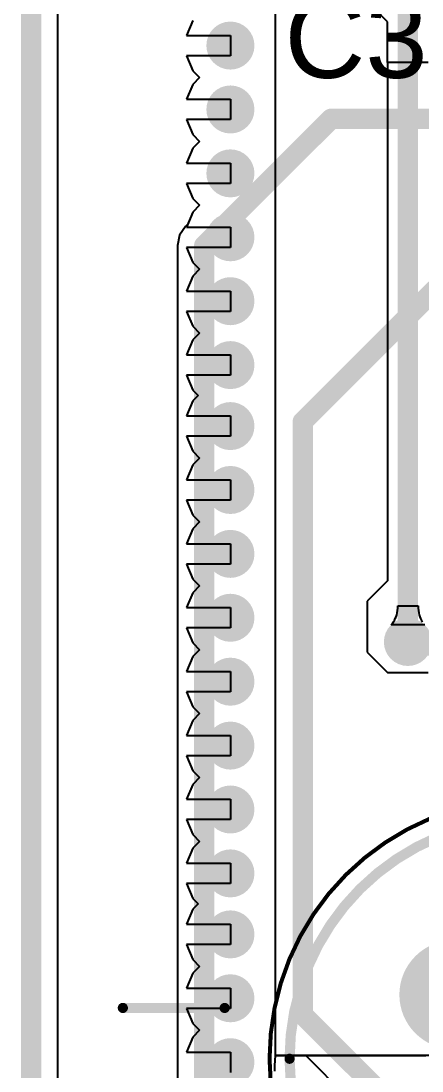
# Model space of a CAD drawing. Header units: inches. Extents: x 1.37 to 4.6, y 1.74 to 5.29.
# Drawn here: x 1.375 to 1.572, y 4.199 to 4.715 of the extents above; entities that cross this region are included whole.
import ezdxf

# ---------------------------------------------------------------- set-up
doc = ezdxf.new("R2010")
doc.units = ezdxf.units.IN
doc.header["$MEASUREMENT"] = 0
for name, color, linetype in [('BottomLayer', 5, 'Continuous'), ('BottomSolder', 6, 'Continuous'), ('KeepOutLayer', 6, 'Continuous'), ('Mechanical13', 56, 'Continuous'), ('Mechanical15', 56, 'Continuous'), ('MultiLayer', 9, 'Continuous'), ('PadHoleLayer', 156, 'Continuous'), ('TopLayer', 1, 'Continuous'), ('TopOverlay', 2, 'Continuous'), ('TopSolder', 216, 'Continuous'), ('ViaHoleLayer', 16, 'Continuous')]:
    doc.layers.add(name, color=color, linetype=linetype)
doc.styles.add('Arial', font='', dxfattribs={"height": 0.2})
doc.styles.get('Arial').set_extended_font_data('Arial')

# ---------------------------------------------------------------- blocks, each defined once
blk = doc.blocks.new('MIC_POM_2740P_C33_R_128')
at = {"layer": 'BottomLayer'}
h = blk.add_hatch(color=5, dxfattribs=at)
edge = h.paths.add_edge_path()
edge.add_arc((-0.0374, 0.0315), 0.0228, 0, 360)
h = blk.add_hatch(color=5, dxfattribs=at)
edge = h.paths.add_edge_path()
edge.add_arc((0.0374, 0.0315), 0.0228, 0, 360)
at = {"layer": 'BottomSolder'}
h = blk.add_hatch(color=6, dxfattribs=at)
edge = h.paths.add_edge_path()
edge.add_arc((-0.0374, 0.0315), 0.0268, 0, 360)
h = blk.add_hatch(color=6, dxfattribs=at)
edge = h.paths.add_edge_path()
edge.add_arc((0.0374, 0.0315), 0.0268, 0, 360)
at = {"layer": 'MultiLayer'}
h = blk.add_hatch(color=9, dxfattribs=at)
edge = h.paths.add_edge_path()
edge.add_arc((-0.0374, 0.0315), 0.0228, 0, 360)
h = blk.add_hatch(color=9, dxfattribs=at)
edge = h.paths.add_edge_path()
edge.add_arc((0.0374, 0.0315), 0.0228, 0, 360)
at = {"layer": 'PadHoleLayer'}
h = blk.add_hatch(color=156, dxfattribs=at)
edge = h.paths.add_edge_path()
edge.add_arc((-0.0374, 0.0315), 0.0128, 0, 360)
h = blk.add_hatch(color=156, dxfattribs=at)
edge = h.paths.add_edge_path()
edge.add_arc((0.0374, 0.0315), 0.0128, 0, 360)
at = {"layer": 'TopLayer'}
h = blk.add_hatch(color=1, dxfattribs=at)
edge = h.paths.add_edge_path()
edge.add_arc((-0.0374, 0.0315), 0.0228, 0, 360)
h = blk.add_hatch(color=1, dxfattribs=at)
edge = h.paths.add_edge_path()
edge.add_arc((0.0374, 0.0315), 0.0228, 0, 360)
at = {"layer": 'TopSolder'}
h = blk.add_hatch(color=216, dxfattribs=at)
edge = h.paths.add_edge_path()
edge.add_arc((-0.0374, 0.0315), 0.0268, 0, 360)
h = blk.add_hatch(color=216, dxfattribs=at)
edge = h.paths.add_edge_path()
edge.add_arc((0.0374, 0.0315), 0.0268, 0, 360)
at = {"layer": 'Mechanical13'}
for points, const_width in [([(0.11811, 0, 1), (-0.11811, 0, 1)], 0.005), ([(0.17375, 0.05, 1), (0.17625, 0.05, 1)], 0.0025), ([(-0.20125, 0.025, 1), (-0.19875, 0.025, 1)], 0.0025), ([(-0.15125, 0.025, 1), (-0.14875, 0.025, 1)], 0.0025), ([(0.14875, 0.025, 1), (0.15125, 0.025, 1)], 0.0025), ([(0.19875, 0.025, 1), (0.20125, 0.025, 1)], 0.0025), ([(-0.11936, 0, 1), (-0.11686, 0, 1)], 0.0025), ([(0.11686, 0, 1), (0.11936, 0, 1)], 0.0025), ([(0.17375, 0, 1), (0.17625, 0, 1)], 0.0025)]:
    blk.add_lwpolyline(points, format="xyb", close=True, dxfattribs=dict(at, const_width=const_width))
at = {"layer": 'Mechanical13', "const_width": 0.005}
for points in [[(0.175, 0), (0.175, 0.05)], [(-0.2, 0.025), (-0.15, 0.025)], [(0.15, 0.025), (0.2, 0.025)]]:
    blk.add_lwpolyline(points, dxfattribs=at)
at = {"layer": 'Mechanical15'}
for points, const_width in [([(0.12795, 0, 1), (-0.12795, 0, 1)], 0.00197), ([(-0.12844, 0, 1), (-0.12746, 0, 1)], 0.000984), ([(0.12746, 0, 1), (0.12844, 0, 1)], 0.000984)]:
    blk.add_lwpolyline(points, format="xyb", close=True, dxfattribs=dict(at, const_width=const_width))
at = {"layer": 'TopOverlay'}
for points, const_width in [([(0.11811, 0, 1), (-0.11811, 0, 1)], 0.005), ([(0.17375, 0.05, 1), (0.17625, 0.05, 1)], 0.0025), ([(-0.20125, 0.025, 1), (-0.19875, 0.025, 1)], 0.0025), ([(-0.15125, 0.025, 1), (-0.14875, 0.025, 1)], 0.0025), ([(0.14875, 0.025, 1), (0.15125, 0.025, 1)], 0.0025), ([(0.19875, 0.025, 1), (0.20125, 0.025, 1)], 0.0025), ([(-0.11936, 0, 1), (-0.11686, 0, 1)], 0.0025), ([(0.11686, 0, 1), (0.11936, 0, 1)], 0.0025), ([(0.17375, 0, 1), (0.17625, 0, 1)], 0.0025)]:
    blk.add_lwpolyline(points, format="xyb", close=True, dxfattribs=dict(at, const_width=const_width))
at = {"layer": 'TopOverlay', "const_width": 0.005}
for points in [[(0.175, 0), (0.175, 0.05)], [(-0.2, 0.025), (-0.15, 0.025)], [(0.15, 0.025), (0.2, 0.025)]]:
    blk.add_lwpolyline(points, dxfattribs=at)

msp = doc.modelspace()

# ---------------------------------------------------------------- hatches: boundary and pattern name
at = {"layer": 'BottomLayer'}
h = msp.add_hatch(color=5, dxfattribs=at)
edge = h.paths.add_edge_path()
edge.add_arc((1.47783, 4.70333), 0.01181, 0, 360)
h = msp.add_hatch(color=5, dxfattribs=at)
edge = h.paths.add_edge_path()
edge.add_arc((1.47783, 4.6719), 0.01181, 0, 360)
h = msp.add_hatch(color=5, dxfattribs=at)
edge = h.paths.add_edge_path()
edge.add_arc((1.47783, 4.64047), 0.01181, 0, 360)
h = msp.add_hatch(color=5, dxfattribs=at)
edge = h.paths.add_edge_path()
edge.add_arc((1.47783, 4.60904), 0.01181, 0, 360)
h = msp.add_hatch(color=5, dxfattribs=at)
edge = h.paths.add_edge_path()
edge.add_arc((1.47783, 4.57761), 0.01181, 0, 360)
h = msp.add_hatch(color=5, dxfattribs=at)
edge = h.paths.add_edge_path()
edge.add_arc((1.47783, 4.54618), 0.01181, 0, 360)
h = msp.add_hatch(color=5, dxfattribs=at)
edge = h.paths.add_edge_path()
edge.add_arc((1.47783, 4.51618), 0.01181, 0, 360)
h = msp.add_hatch(color=5, dxfattribs=at)
edge = h.paths.add_edge_path()
edge.add_arc((1.47783, 4.48476), 0.01181, 0, 360)
h = msp.add_hatch(color=5, dxfattribs=at)
edge = h.paths.add_edge_path()
edge.add_arc((1.47783, 4.45333), 0.01181, 0, 360)
h = msp.add_hatch(color=5, dxfattribs=at)
edge = h.paths.add_edge_path()
edge.add_arc((1.47783, 4.4219), 0.01181, 0, 360)
h = msp.add_hatch(color=5, dxfattribs=at)
edge = h.paths.add_edge_path()
edge.add_arc((1.565, 4.41), 0.01181, 0, 360)
h = msp.add_hatch(color=5, dxfattribs=at)
edge = h.paths.add_edge_path()
edge.add_arc((1.47783, 4.39047), 0.01181, 0, 360)
h = msp.add_hatch(color=5, dxfattribs=at)
edge = h.paths.add_edge_path()
edge.add_arc((1.47783, 4.35904), 0.01181, 0, 360)
h = msp.add_hatch(color=5, dxfattribs=at)
edge = h.paths.add_edge_path()
edge.add_arc((1.47783, 4.32761), 0.01181, 0, 360)
h = msp.add_hatch(color=5, dxfattribs=at)
edge = h.paths.add_edge_path()
edge.add_arc((1.47783, 4.29618), 0.01181, 0, 360)
h = msp.add_hatch(color=5, dxfattribs=at)
edge = h.paths.add_edge_path()
edge.add_arc((1.47783, 4.26618), 0.01181, 0, 360)
h = msp.add_hatch(color=5, dxfattribs=at)
edge = h.paths.add_edge_path()
edge.add_arc((1.47783, 4.23476), 0.01181, 0, 360)
h = msp.add_hatch(color=5, dxfattribs=at)
edge = h.paths.add_edge_path()
edge.add_arc((1.47783, 4.20333), 0.01181, 0, 360)
at = {"layer": 'TopLayer'}
h = msp.add_hatch(color=1, dxfattribs=at)
edge = h.paths.add_edge_path()
edge.add_arc((1.47783, 4.70333), 0.01181, 0, 360)
h = msp.add_hatch(color=1, dxfattribs=at)
edge = h.paths.add_edge_path()
edge.add_arc((1.47783, 4.6719), 0.01181, 0, 360)
h = msp.add_hatch(color=1, dxfattribs=at)
edge = h.paths.add_edge_path()
edge.add_arc((1.47783, 4.64047), 0.01181, 0, 360)
h = msp.add_hatch(color=1, dxfattribs=at)
edge = h.paths.add_edge_path()
edge.add_arc((1.47783, 4.60904), 0.01181, 0, 360)
h = msp.add_hatch(color=1, dxfattribs=at)
edge = h.paths.add_edge_path()
edge.add_arc((1.47783, 4.57761), 0.01181, 0, 360)
h = msp.add_hatch(color=1, dxfattribs=at)
edge = h.paths.add_edge_path()
edge.add_arc((1.47783, 4.54618), 0.01181, 0, 360)
h = msp.add_hatch(color=1, dxfattribs=at)
edge = h.paths.add_edge_path()
edge.add_arc((1.47783, 4.51618), 0.01181, 0, 360)
h = msp.add_hatch(color=1, dxfattribs=at)
edge = h.paths.add_edge_path()
edge.add_arc((1.47783, 4.48476), 0.01181, 0, 360)
h = msp.add_hatch(color=1, dxfattribs=at)
edge = h.paths.add_edge_path()
edge.add_arc((1.47783, 4.45333), 0.01181, 0, 360)
h = msp.add_hatch(color=1, dxfattribs=at)
edge = h.paths.add_edge_path()
edge.add_arc((1.47783, 4.4219), 0.01181, 0, 360)
h = msp.add_hatch(color=1, dxfattribs=at)
edge = h.paths.add_edge_path()
edge.add_arc((1.565, 4.41), 0.01181, 0, 360)
h = msp.add_hatch(color=1, dxfattribs=at)
edge = h.paths.add_edge_path()
edge.add_arc((1.47783, 4.39047), 0.01181, 0, 360)
h = msp.add_hatch(color=1, dxfattribs=at)
edge = h.paths.add_edge_path()
edge.add_arc((1.47783, 4.35904), 0.01181, 0, 360)
h = msp.add_hatch(color=1, dxfattribs=at)
edge = h.paths.add_edge_path()
edge.add_arc((1.47783, 4.32761), 0.01181, 0, 360)
h = msp.add_hatch(color=1, dxfattribs=at)
edge = h.paths.add_edge_path()
edge.add_arc((1.47783, 4.29618), 0.01181, 0, 360)
h = msp.add_hatch(color=1, dxfattribs=at)
edge = h.paths.add_edge_path()
edge.add_arc((1.47783, 4.26618), 0.01181, 0, 360)
h = msp.add_hatch(color=1, dxfattribs=at)
edge = h.paths.add_edge_path()
edge.add_arc((1.47783, 4.23476), 0.01181, 0, 360)
h = msp.add_hatch(color=1, dxfattribs=at)
edge = h.paths.add_edge_path()
edge.add_arc((1.47783, 4.20333), 0.01181, 0, 360)
at = {"layer": 'ViaHoleLayer'}
h = msp.add_hatch(color=16, dxfattribs=at)
edge = h.paths.add_edge_path()
edge.add_arc((1.47783, 4.70333), 0.00591, 0, 360)
h = msp.add_hatch(color=16, dxfattribs=at)
edge = h.paths.add_edge_path()
edge.add_arc((1.47783, 4.6719), 0.00591, 0, 360)
h = msp.add_hatch(color=16, dxfattribs=at)
edge = h.paths.add_edge_path()
edge.add_arc((1.47783, 4.64047), 0.00591, 0, 360)
h = msp.add_hatch(color=16, dxfattribs=at)
edge = h.paths.add_edge_path()
edge.add_arc((1.47783, 4.60904), 0.00591, 0, 360)
h = msp.add_hatch(color=16, dxfattribs=at)
edge = h.paths.add_edge_path()
edge.add_arc((1.47783, 4.57761), 0.00591, 0, 360)
h = msp.add_hatch(color=16, dxfattribs=at)
edge = h.paths.add_edge_path()
edge.add_arc((1.47783, 4.54618), 0.00591, 0, 360)
h = msp.add_hatch(color=16, dxfattribs=at)
edge = h.paths.add_edge_path()
edge.add_arc((1.47783, 4.51618), 0.00591, 0, 360)
h = msp.add_hatch(color=16, dxfattribs=at)
edge = h.paths.add_edge_path()
edge.add_arc((1.47783, 4.48476), 0.00591, 0, 360)
h = msp.add_hatch(color=16, dxfattribs=at)
edge = h.paths.add_edge_path()
edge.add_arc((1.47783, 4.45333), 0.00591, 0, 360)
h = msp.add_hatch(color=16, dxfattribs=at)
edge = h.paths.add_edge_path()
edge.add_arc((1.47783, 4.4219), 0.00591, 0, 360)
h = msp.add_hatch(color=16, dxfattribs=at)
edge = h.paths.add_edge_path()
edge.add_arc((1.565, 4.41), 0.00591, 0, 360)
h = msp.add_hatch(color=16, dxfattribs=at)
edge = h.paths.add_edge_path()
edge.add_arc((1.47783, 4.39047), 0.00591, 0, 360)
h = msp.add_hatch(color=16, dxfattribs=at)
edge = h.paths.add_edge_path()
edge.add_arc((1.47783, 4.35904), 0.00591, 0, 360)
h = msp.add_hatch(color=16, dxfattribs=at)
edge = h.paths.add_edge_path()
edge.add_arc((1.47783, 4.32761), 0.00591, 0, 360)
h = msp.add_hatch(color=16, dxfattribs=at)
edge = h.paths.add_edge_path()
edge.add_arc((1.47783, 4.29618), 0.00591, 0, 360)
h = msp.add_hatch(color=16, dxfattribs=at)
edge = h.paths.add_edge_path()
edge.add_arc((1.47783, 4.26618), 0.00591, 0, 360)
h = msp.add_hatch(color=16, dxfattribs=at)
edge = h.paths.add_edge_path()
edge.add_arc((1.47783, 4.23476), 0.00591, 0, 360)
h = msp.add_hatch(color=16, dxfattribs=at)
edge = h.paths.add_edge_path()
edge.add_arc((1.47783, 4.20333), 0.00591, 0, 360)

# ---------------------------------------------------------------- linework, layer by layer
at = {"layer": 'BottomLayer'}
for p, q in [((1.39313, 1.75813), (1.39313, 5.03187)), ((1.5, 4.20656), (1.5, 5.03344)), ((1.555, 4.715), (1.545, 4.725)), ((1.45934, 4.71568), (1.45629, 4.70833)), ((1.555, 4.695), (1.555, 4.715)), ((1.45629, 4.70833), (1.47783, 4.70833)), ((1.47783, 4.70833), (1.47783, 4.69833)), ((1.47783, 4.69833), (1.45629, 4.69833)), ((1.45629, 4.69833), (1.45934, 4.69097)), ((1.575, 4.695), (1.555, 4.695)), ((1.575, 4.695), (1.555, 4.695)), ((1.555, 4.695), (1.555, 4.44)), ((1.45934, 4.69097), (1.4627, 4.68761)), ((1.45934, 4.68425), (1.45629, 4.6769)), ((1.4627, 4.68761), (1.45934, 4.68425)), ((1.45629, 4.6769), (1.47783, 4.6769)), ((1.47783, 4.6769), (1.47783, 4.6669)), ((1.47783, 4.6669), (1.45629, 4.6669)), ((1.45629, 4.6669), (1.45934, 4.65954)), ((1.45934, 4.65954), (1.4627, 4.65618)), ((1.4627, 4.65618), (1.45934, 4.65283)), ((1.45934, 4.65283), (1.45629, 4.64547)), ((1.45629, 4.64547), (1.47783, 4.64547)), ((1.47783, 4.64547), (1.47783, 4.63547)), ((1.47783, 4.63547), (1.45629, 4.63547)), ((1.45629, 4.63547), (1.45934, 4.62812)), ((1.45934, 4.62812), (1.4627, 4.62476)), ((1.4627, 4.62476), (1.45934, 4.6214)), ((1.45934, 4.6214), (1.45629, 4.61404)), ((1.45629, 4.61404), (1.47783, 4.61404)), ((1.47783, 4.61404), (1.47783, 4.60404)), ((1.47783, 4.60404), (1.45629, 4.60404)), ((1.45629, 4.60404), (1.45934, 4.59669)), ((1.45934, 4.59669), (1.4627, 4.59333)), ((1.4627, 4.59333), (1.45934, 4.58997)), ((1.45934, 4.58997), (1.45629, 4.58261)), ((1.45629, 4.58261), (1.47783, 4.58261)), ((1.47783, 4.58261), (1.47783, 4.57261)), ((1.47783, 4.57261), (1.45629, 4.57261)), ((1.45629, 4.57261), (1.45934, 4.56526)), ((1.45934, 4.56526), (1.4627, 4.5619)), ((1.4627, 4.5619), (1.45934, 4.55854)), ((1.45934, 4.55854), (1.45629, 4.55118)), ((1.45629, 4.55118), (1.47783, 4.55118)), ((1.47783, 4.55118), (1.47783, 4.54118)), ((1.47783, 4.54118), (1.45629, 4.54118)), ((1.45629, 4.54118), (1.45934, 4.53383)), ((1.45934, 4.53383), (1.46198, 4.53118)), ((1.46198, 4.53118), (1.45934, 4.52854)), ((1.45934, 4.52854), (1.45629, 4.52118)), ((1.45629, 4.52118), (1.47783, 4.52118)), ((1.47783, 4.52118), (1.47783, 4.51118)), ((1.47783, 4.51118), (1.45629, 4.51118)), ((1.45629, 4.51118), (1.45934, 4.50383)), ((1.45934, 4.50383), (1.4627, 4.50047)), ((1.4627, 4.50047), (1.45934, 4.49711)), ((1.45934, 4.49711), (1.45629, 4.48976)), ((1.45629, 4.48976), (1.47783, 4.48976)), ((1.47783, 4.48976), (1.47783, 4.47976)), ((1.47783, 4.47976), (1.45629, 4.47976)), ((1.45629, 4.47976), (1.45934, 4.4724)), ((1.45934, 4.4724), (1.4627, 4.46904)), ((1.4627, 4.46904), (1.45934, 4.46568)), ((1.45934, 4.46568), (1.45629, 4.45833)), ((1.45629, 4.45833), (1.47783, 4.45833)), ((1.47783, 4.45833), (1.47783, 4.44833)), ((1.47783, 4.44833), (1.45629, 4.44833)), ((1.45629, 4.44833), (1.45934, 4.44097)), ((1.45934, 4.44097), (1.4627, 4.43761)), ((1.4627, 4.43761), (1.45934, 4.43425)), ((1.555, 4.44), (1.545, 4.43)), ((1.45934, 4.43425), (1.45629, 4.4269)), ((1.45629, 4.4269), (1.47783, 4.4269)), ((1.47783, 4.4269), (1.47783, 4.4169)), ((1.545, 4.43), (1.545, 4.405)), ((1.55987, 4.42545), (1.55997, 4.42659)), ((1.55997, 4.42659), (1.56, 4.42779)), ((1.56, 4.42779), (1.57, 4.42779)), ((1.57, 4.42779), (1.57003, 4.42659)), ((1.57003, 4.42659), (1.57013, 4.42545)), ((1.55791, 4.41983), (1.5584, 4.42062)), ((1.5584, 4.42062), (1.55882, 4.42147)), ((1.55882, 4.42147), (1.55918, 4.42237)), ((1.55918, 4.42237), (1.55948, 4.42334)), ((1.55948, 4.42334), (1.55971, 4.42436)), ((1.55971, 4.42436), (1.55987, 4.42545)), ((1.57013, 4.42545), (1.57029, 4.42436)), ((1.57029, 4.42436), (1.57052, 4.42334)), ((1.57052, 4.42334), (1.57082, 4.42237)), ((1.57082, 4.42237), (1.57118, 4.42147)), ((1.57118, 4.42147), (1.5716, 4.42062)), ((1.5716, 4.42062), (1.57209, 4.41983)), ((1.47783, 4.4169), (1.45629, 4.4169)), ((1.45629, 4.4169), (1.45934, 4.40954)), ((1.55673, 4.41843), (1.55735, 4.4191)), ((1.57327, 4.41843), (1.55673, 4.41843)), ((1.55735, 4.4191), (1.55791, 4.41983)), ((1.45934, 4.40954), (1.4627, 4.40618)), ((1.4627, 4.40618), (1.45934, 4.40283)), ((1.45934, 4.40283), (1.45629, 4.39547)), ((1.545, 4.405), (1.555, 4.395)), ((1.45629, 4.39547), (1.47783, 4.39547)), ((1.47783, 4.39547), (1.47783, 4.38547)), ((1.555, 4.395), (1.575, 4.395)), ((1.47783, 4.38547), (1.45629, 4.38547)), ((1.45629, 4.38547), (1.45934, 4.37812)), ((1.45934, 4.37812), (1.4627, 4.37476)), ((1.4627, 4.37476), (1.45934, 4.3714)), ((1.45934, 4.3714), (1.45629, 4.36404)), ((1.45629, 4.36404), (1.47783, 4.36404)), ((1.47783, 4.36404), (1.47783, 4.35404)), ((1.47783, 4.35404), (1.45629, 4.35404)), ((1.45629, 4.35404), (1.45934, 4.34669)), ((1.45934, 4.34669), (1.4627, 4.34333)), ((1.4627, 4.34333), (1.45934, 4.33997)), ((1.45934, 4.33997), (1.45629, 4.33261)), ((1.45629, 4.33261), (1.47783, 4.33261)), ((1.47783, 4.33261), (1.47783, 4.32261)), ((1.47783, 4.32261), (1.45629, 4.32261)), ((1.45629, 4.32261), (1.45934, 4.31526)), ((1.45934, 4.31526), (1.4627, 4.3119)), ((1.45934, 4.30854), (1.45629, 4.30118)), ((1.4627, 4.3119), (1.45934, 4.30854)), ((1.45629, 4.30118), (1.47783, 4.30118)), ((1.47783, 4.30118), (1.47783, 4.29118)), ((1.47783, 4.29118), (1.45629, 4.29118)), ((1.45629, 4.29118), (1.45934, 4.28383)), ((1.45934, 4.28383), (1.46198, 4.28118)), ((1.46198, 4.28118), (1.45934, 4.27854)), ((1.45934, 4.27854), (1.45629, 4.27118)), ((1.45629, 4.27118), (1.47783, 4.27118)), ((1.47783, 4.27118), (1.47783, 4.26118)), ((1.47783, 4.26118), (1.45629, 4.26118)), ((1.45629, 4.26118), (1.45934, 4.25383)), ((1.45934, 4.25383), (1.4627, 4.25047)), ((1.4627, 4.25047), (1.45934, 4.24711)), ((1.45934, 4.24711), (1.45629, 4.23976)), ((1.45629, 4.23976), (1.47783, 4.23976)), ((1.47783, 4.23976), (1.47783, 4.22976)), ((1.47783, 4.22976), (1.45629, 4.22976)), ((1.45629, 4.22976), (1.45934, 4.2224)), ((1.45934, 4.2224), (1.4627, 4.21904)), ((1.45934, 4.21568), (1.45629, 4.20833)), ((1.4627, 4.21904), (1.45934, 4.21568)), ((1.45629, 4.20833), (1.47783, 4.20833)), ((1.47783, 4.20833), (1.47783, 4.19833)), ((1.49964, 4.20171), (1.5, 4.20656)), ((1.92, 4.20656), (1.5, 4.20656)), ((1.5, 4.20656), (1.50426, 4.20656)), ((1.50426, 4.20656), (1.57385, 4.20656)), ((1.49964, 4.19899), (1.49964, 4.20171))]:
    msp.add_line(p, q, dxfattribs=at)
at = {"layer": 'BottomLayer', "const_width": 0.01}
msp.add_lwpolyline([(1.565, 4.41), (1.565, 4.745)], dxfattribs=at)
at = {"layer": 'BottomLayer', "const_width": 0.005}
msp.add_lwpolyline([(1.5625, 4.41, 1), (1.5675, 4.41, 1)], format="xyb", close=True, dxfattribs=at)
at = {"layer": 'KeepOutLayer', "const_width": 0.01}
msp.add_lwpolyline([(1.38, 5.045), (1.38, 1.745)], dxfattribs=at)
at = {"layer": 'TopLayer'}
for p, q in [((1.39313, 1.75813), (1.39313, 5.03187)), ((1.5, 4.20656), (1.5, 5.03344)), ((1.45934, 4.71568), (1.45629, 4.70833)), ((1.45629, 4.70833), (1.47783, 4.70833)), ((1.47783, 4.70833), (1.47783, 4.69833)), ((1.47783, 4.69833), (1.45629, 4.69833)), ((1.45629, 4.69833), (1.45934, 4.69097)), ((1.45934, 4.69097), (1.4627, 4.68761)), ((1.45934, 4.68425), (1.45629, 4.6769)), ((1.4627, 4.68761), (1.45934, 4.68425)), ((1.45629, 4.6769), (1.47783, 4.6769)), ((1.47783, 4.6769), (1.47783, 4.6669)), ((1.47783, 4.6669), (1.45629, 4.6669)), ((1.45629, 4.6669), (1.45934, 4.65954)), ((1.45934, 4.65954), (1.4627, 4.65618)), ((1.4627, 4.65618), (1.45934, 4.65283)), ((1.45934, 4.65283), (1.45629, 4.64547)), ((1.45629, 4.64547), (1.47783, 4.64547)), ((1.47783, 4.64547), (1.47783, 4.63547)), ((1.47783, 4.63547), (1.45629, 4.63547)), ((1.45629, 4.63547), (1.45934, 4.62812)), ((1.45934, 4.62812), (1.4627, 4.62476)), ((1.4627, 4.62476), (1.45934, 4.6214)), ((1.45934, 4.6214), (1.45687, 4.61543)), ((1.45572, 4.61428), (1.45287, 4.61002)), ((1.45687, 4.61543), (1.45572, 4.61428)), ((1.45287, 4.61002), (1.45187, 4.605)), ((1.45187, 4.605), (1.45187, 4.18)), ((1.49964, 4.20171), (1.5, 4.20656)), ((1.92, 4.20656), (1.5, 4.20656)), ((1.5, 4.20656), (1.50426, 4.20656)), ((1.50426, 4.20656), (1.51487, 4.20656)), ((1.51487, 4.20656), (1.5591, 4.16233)), ((1.49964, 4.19899), (1.49964, 4.20171))]:
    msp.add_line(p, q, dxfattribs=at)
at = {"layer": 'TopLayer', "const_width": 0.01}
for points in [[(1.465, 4.605), (1.52733, 4.66733)], [(1.52733, 4.66733), (1.60767, 4.66733)], [(1.465, 4.18), (1.465, 4.605)], [(1.51338, 4.51838), (1.57871, 4.58371)], [(1.51338, 4.22662), (1.51338, 4.51838)], [(1.565, 4.41), (1.56673, 4.40827)], [(1.56673, 4.40827), (1.61626, 4.40827)], [(1.51338, 4.22662), (1.56838, 4.17162)]]:
    msp.add_lwpolyline(points, dxfattribs=at)
at = {"layer": 'TopLayer', "const_width": 0.005}
for points in [[(1.52483, 4.66733, 1), (1.52983, 4.66733, 1)], [(1.52483, 4.66733, 1), (1.52983, 4.66733, 1)], [(1.4625, 4.605, 1), (1.4675, 4.605, 1)], [(1.4625, 4.605, 1), (1.4675, 4.605, 1)], [(1.51088, 4.51838, 1), (1.51588, 4.51838, 1)], [(1.51088, 4.51838, 1), (1.51588, 4.51838, 1)], [(1.5625, 4.41, 1), (1.5675, 4.41, 1)], [(1.56423, 4.40827, 1), (1.56923, 4.40827, 1)], [(1.56423, 4.40827, 1), (1.56923, 4.40827, 1)], [(1.51088, 4.22662, 1), (1.51588, 4.22662, 1)], [(1.51088, 4.22662, 1), (1.51588, 4.22662, 1)]]:
    msp.add_lwpolyline(points, format="xyb", close=True, dxfattribs=at)

# ---------------------------------------------------------------- block references
msp.add_blockref('MIC_POM_2740P_C33_R_128', (1.625, 4.205))

# ---------------------------------------------------------------- texts
at = {"layer": 'TopOverlay', "style": 'Arial'}
msp.add_text('C35', height=0.03937, dxfattribs=at).set_placement((1.50437, 4.68743))

doc.saveas('drawing.dxf')
